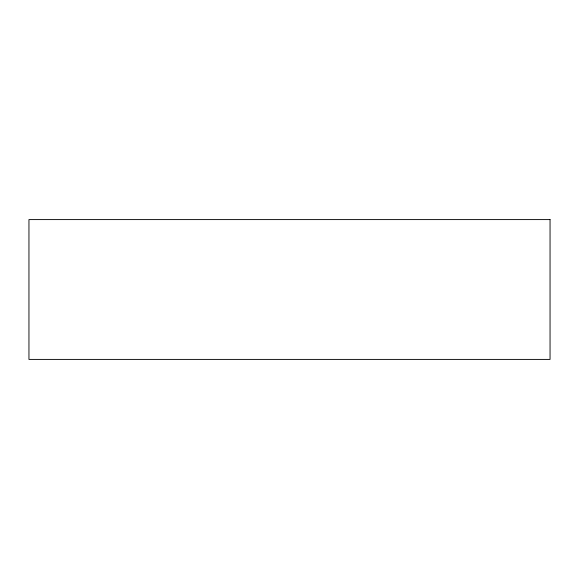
<?xml version="1.0" encoding="UTF-8"?>
<svg xmlns="http://www.w3.org/2000/svg" width="579" height="579" viewBox="0 0 579 579"><rect width="100%" height="100%" fill="white"/><g stroke="black" fill="none" stroke-linecap="round" stroke-linejoin="round"><path stroke-width="0.87" d="M550.05 219.593L28.95 219.593L28.95 359.407L550.05 359.407L550.05 219.593"/></g></svg>
